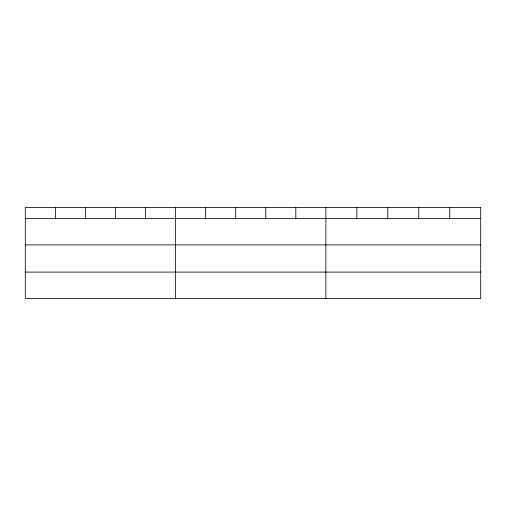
<?xml version="1.0" encoding="UTF-8"?>
<svg xmlns="http://www.w3.org/2000/svg" width="506" height="506" viewBox="0 0 506 506"><rect width="100%" height="100%" fill="white"/><g stroke="black" fill="none" stroke-linecap="round" stroke-linejoin="round"><path stroke-width="0.76" d="M25.3 218.472L480.7 218.472M25.3 244.885L480.7 244.885M25.3 272.101L480.7 272.101M449.733 207.479L449.733 218.472M418.766 207.479L418.766 218.472M387.798 207.479L387.798 218.472M356.831 207.479L356.831 218.472M325.864 207.479L325.864 298.521M295.808 207.479L295.808 218.472M265.751 207.479L265.751 218.472M235.695 207.479L235.695 218.472M205.638 207.479L205.638 218.472M175.582 207.479L175.582 298.521M145.526 207.479L145.526 218.472M115.469 207.479L115.469 218.472M85.413 207.479L85.413 218.472M55.356 207.479L55.356 218.472M480.7 207.479L25.3 207.479L25.3 298.521L480.7 298.521L480.7 207.479"/></g></svg>
